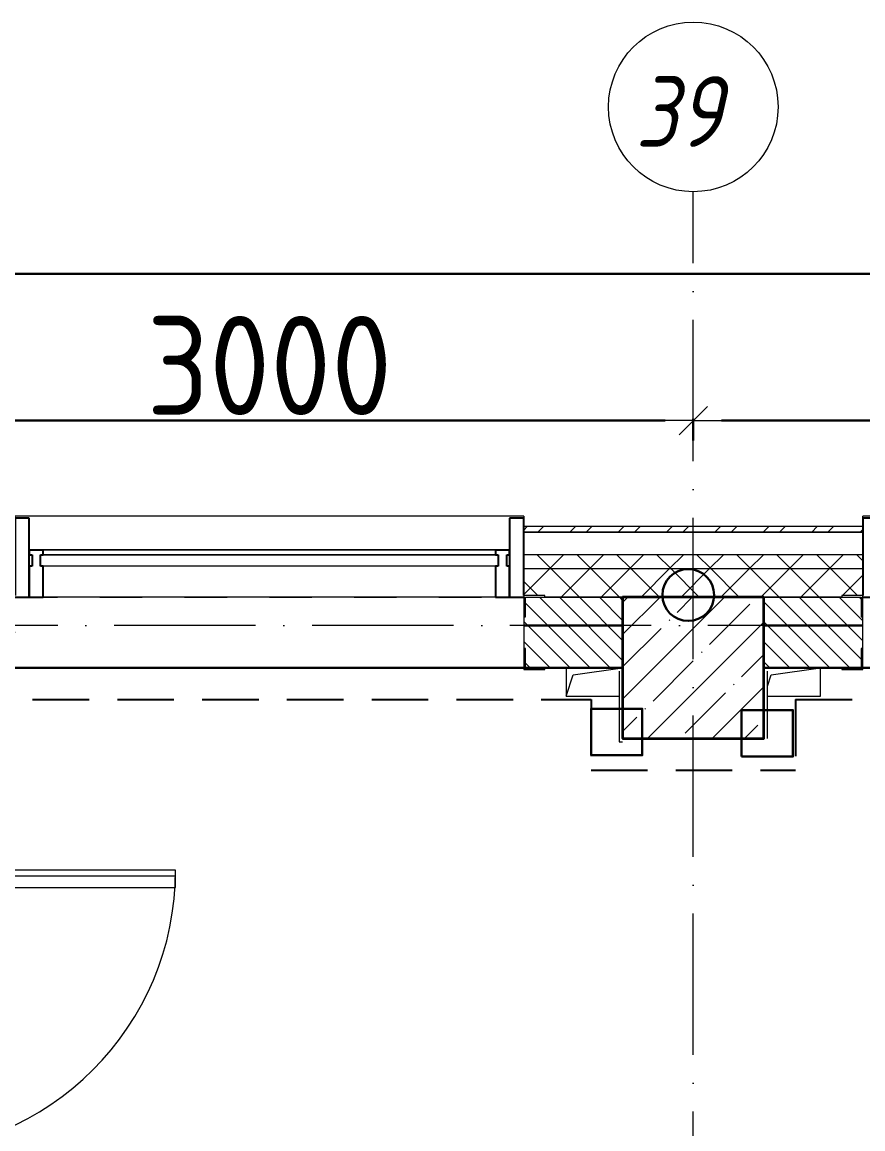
# Model space of a CAD drawing. Header units: millimetres. Extents: x -213536 to 1564669, y -45299 to 942238.
# Drawn here: x 484267 to 487242, y 434655 to 438570 of the extents above; entities that cross this region are included whole.
import ezdxf

# ---------------------------------------------------------------- set-up
doc = ezdxf.new("R2010")
doc.units = ezdxf.units.MM
for name, pattern in [('50_200_ШТРИХ_1Т_ш5_п1_п1_', [700, 500, -100, 0, -100]), ('Штрих короткий', [300, 150, -150]), ('Штриховая _2 мм - 1 мм_', [300, 200, -100])]:
    doc.linetypes.add(name, pattern=pattern)
for name, color, linetype, lineweight in [('0-1', 7, 'Continuous', 5), ('0-2', 7, 'Continuous', 9), ('2.1) ПГП окна 2.8 м', 5, 'Continuous', 30), ('3) ЖБ 4м', 3, 'Continuous', 30), ('3.1) ЖБ окна 1.2 м', 102, 'Continuous', 30), ('4) Метл уголки', 6, 'Continuous', 30), ('5) Швы', 2, 'Continuous', 30), ('Двери', 7, 'Continuous', 9), ('Импосты витража', 7, 'Continuous', 9), ('Импосты витража-1', 7, 'Continuous', 25), ('Несущие колонны', 7, 'Continuous', 9), ('Несущие колонны-1', 7, 'Continuous', 35), ('Обобщенные модели', 7, 'Continuous', 9), ('Общие ребра', 7, 'Continuous', 9), ('Окна', 7, 'Continuous', 9), ('Оси', 7, 'Continuous', 9), ('Оси-1', 7, 'Continuous', 20), ('Оси-2', 7, '50_200_ШТРИХ_1Т_ш5_п1_п1_', 9), ('Остекление-1', 7, 'Continuous', 9), ('Перемычка-1', 7, 'Штрих короткий', 9), ('Размеры', 7, 'Continuous', 15), ('Стены', 7, 'Continuous', 9), ('Стены-1', 7, 'Continuous', 13), ('Штриховка разреза-1', 7, 'Continuous', 9), ('Элементы узлов', 7, 'Continuous', 9)]:
    doc.layers.add(name, color=color, linetype=linetype, lineweight=lineweight)
doc.layers.add('СТ-1_1', color=7, linetype='Штриховая _2 мм - 1 мм_', lineweight=90, true_color=0x888888)
doc.layers.get('0-2').off()
doc.styles.add('ISOCPEUR_I_1', font='isocpeui.ttf', dxfattribs={"width": 0.85, "height": 2.5})
doc.styles.add('СПДС', font='isocpeur.ttf', dxfattribs={"width": 0.9})
doc.dimstyles.new('Размера А3', dxfattribs={"dimtxt": 200, "dimasz": 100, "dimexe": 70, "dimexo": 100, "dimgap": 20, "dimtad": 1, "dimdec": 0, "dimrnd": 10, "dimzin": 0, "dimdsep": 46, "dimtxsty": 'СПДС', "dimblk": 'ARROWHEAD_6', "dimcen": 1, "dimclrd": 256, "dimclre": 256, "dimclrt": 256, "dimazin": 0, "dimtfac": 1, "dimtdec": 0, "dimtmove": 2, "dimatfit": 3, "dimfxl": 1, "dimtolj": 1, "dimtzin": 0, "dimarcsym": 0})
pattern_1 = [(45, (0, 0), (-70.71068, 70.71068), []), (135, (0, 0), (-70.71068, -70.71068), [])]
pattern_2 = [(135, (0, 0), (-35.35534, -35.35534), [])]

# ---------------------------------------------------------------- blocks, each defined once
blk = doc.blocks.new('Ось сетки - Круг_Ø6_00__ISO-2_5_0_9K_-16731441-АИ2_03_План отделки стен 3-го этажа _Часть 2_')
at = {"layer": 'Оси-1'}
blk.add_circle((0, 0), 3, dxfattribs=at)
blk = doc.blocks.new('ARROWHEAD_6')
at = {"color": 0, "linetype": 'Continuous'}
for p, q in [((-0.5, -0.5), (0.5, 0.5)), ((0, 0), (-1, 0))]:
    blk.add_line(p, q, dxfattribs=at)
blk = doc.blocks.new('*D4751')
at = {"layer": 'Defpoints', "color": 0, "transparency": 16777216}
for p in [(483642.1, 437266.4), (486642.1, 437266.4), (486642.1, 437160.4)]:
    blk.add_point(p, dxfattribs=at)
at = {"layer": 'Размеры', "lineweight": -2, "transparency": 16777216}
for p, q in [((483642.1, 437166.4), (483642.1, 437090.4)), ((483742.1, 437160.4), (486542.1, 437160.4)), ((486642.1, 437166.4), (486642.1, 437090.4))]:
    blk.add_line(p, q, dxfattribs=at)
at = {"layer": 'Размеры', "lineweight": -2, "transparency": 16777216, "xscale": 100, "yscale": 100, "zscale": 100, "rotation": 180}
blk.add_blockref('ARROWHEAD_6', (483642.1, 437160.4), dxfattribs=at)
at = {"layer": 'Размеры', "lineweight": -2, "transparency": 16777216, "xscale": 100, "yscale": 100, "zscale": 100}
blk.add_blockref('ARROWHEAD_6', (486642.1, 437160.4), dxfattribs=at)
at = {"layer": 'Размеры', "transparency": 16777216, "insert": (485142.1, 437355.4), "char_height": 350, "width": 2.488, "attachment_point": 5, "style": 'СПДС'}
blk.add_mtext('\\A1;3000', dxfattribs=at)
blk = doc.blocks.new('*D4752')
at = {"layer": 'Defpoints', "color": 0, "transparency": 16777216}
for p in [(486642.1, 437266.4), (492642.1, 437266.4), (492642.1, 437160.4)]:
    blk.add_point(p, dxfattribs=at)
at = {"layer": 'Размеры', "lineweight": -2, "transparency": 16777216}
for p, q in [((486642.1, 437166.4), (486642.1, 437090.4)), ((486742.1, 437160.4), (492542.1, 437160.4)), ((492642.1, 437166.4), (492642.1, 437090.4))]:
    blk.add_line(p, q, dxfattribs=at)
at = {"layer": 'Размеры', "lineweight": -2, "transparency": 16777216, "xscale": 100, "yscale": 100, "zscale": 100, "rotation": 180}
blk.add_blockref('ARROWHEAD_6', (486642.1, 437160.4), dxfattribs=at)
at = {"layer": 'Размеры', "lineweight": -2, "transparency": 16777216, "xscale": 100, "yscale": 100, "zscale": 100}
blk.add_blockref('ARROWHEAD_6', (492642.1, 437160.4), dxfattribs=at)
at = {"layer": 'Размеры', "transparency": 16777216, "insert": (489642.1, 437355.4), "char_height": 350, "width": 2.488, "attachment_point": 5, "style": 'СПДС'}
blk.add_mtext('\\A1;6000', dxfattribs=at)
blk = doc.blocks.new('*D4757')
at = {"layer": 'Defpoints', "color": 0, "transparency": 16777216}
for p in [(459092.1, 437785.9), (505192.1, 437679.8), (505192.1, 436700.1)]:
    blk.add_point(p, dxfattribs=at)
at = {"layer": 'Размеры', "lineweight": -2, "transparency": 16777216}
for p, q in [((505192.1, 436800.1), (505192.1, 437749.8)), ((459092.1, 437685.9), (459092.1, 437609.8)), ((459192.1, 437679.8), (505092.1, 437679.8))]:
    blk.add_line(p, q, dxfattribs=at)
at = {"layer": 'Размеры', "lineweight": -2, "transparency": 16777216, "xscale": 100, "yscale": 100, "zscale": 100, "rotation": 180}
blk.add_blockref('ARROWHEAD_6', (459092.1, 437679.8), dxfattribs=at)
at = {"layer": 'Размеры', "lineweight": -2, "transparency": 16777216, "xscale": 100, "yscale": 100, "zscale": 100}
blk.add_blockref('ARROWHEAD_6', (505192.1, 437679.8), dxfattribs=at)
at = {"layer": 'Размеры', "transparency": 16777216, "insert": (482142.1, 437874.8), "char_height": 350, "width": 2.997, "attachment_point": 5, "style": 'СПДС'}
blk.add_mtext('\\A1;46100', dxfattribs=at)
blk = doc.blocks.new('BSC_Колонна _Прямоугольная - 500х500-V137-АИ2_03_План отделки стен 3-го этажа _Часть 2_')
at = {"layer": 'Несущие колонны'}
h = blk.add_hatch(dxfattribs=at)
h.set_pattern_fill('FP_127', color=256, style=0, pattern_type=2)
h.set_pattern_definition([(45, (-55950, -11050), (-114.04925, 114.04925), []), (45, (-55835.95, -11050), (-114.04925, 114.04925), [201.613, -40.323, 3.353, -36.97])])
h.paths.add_polyline_path([(-250, -250), (250, -250), (250, 250), (-250, 250)], flags=0)
at = {"layer": 'Несущие колонны-1'}
for p, q in [((250, 250), (-250, 250)), ((-250, 250), (-250, -250)), ((250, -250), (250, 250)), ((-250, -250), (250, -250))]:
    blk.add_line(p, q, dxfattribs=at)
blk = doc.blocks.new('Проем_Дверь_Прямоугольный - 1800х2700h_оконные проемы-25805030-АИ2_03_План отделки стен 3-го этажа _Часть 2_')
at = {"layer": 'Перемычка-1'}
for p, q in [((900, 125), (-900, 125)), ((900, -125), (-900, -125))]:
    blk.add_line(p, q, dxfattribs=at)
blk = doc.blocks.new('PNS_Панель прямоугольная1 - Нр_Стекло - 40мм-25293744-АИ2_03_План отделки стен 3-го этажа _Часть 2_')
at = {"layer": 'Остекление-1'}
for p, q in [((-800, 40), (800, 40)), ((-810, 0), (810, 0)), ((800, 0), (-800, 0))]:
    blk.add_line(p, q, dxfattribs=at)
blk = doc.blocks.new('Прямоугольный импост - Импост структурный с накладкой - 150мм-25651488-АИ2_03_План отделки стен 3-го этажа _Часть 2_')
at = {"layer": 'Импосты витража'}
for p, q in [((41650, -100), (43250, -100)), ((41650, -267), (43250, -267))]:
    blk.add_line(p, q, dxfattribs=at)
blk = doc.blocks.new('Прямоугольный импост - Импост структурный с накладкой - 150мм-25651501-АИ2_03_План отделки стен 3-го этажа _Часть 2_')
at = {"layer": 'Импосты витража-1'}
for p, q in [((-25, 0), (-25, 17)), ((-25, 17), (25, 17)), ((-15, 0), (-25, 0)), ((-15, -40), (-15, 0)), ((25, 0), (15, 0)), ((15, 0), (15, -40)), ((25, 17), (25, 0)), ((-25, -150), (-25, -40)), ((-25, -40), (-15, -40)), ((15, -40), (25, -40)), ((25, -40), (25, -150)), ((25, -150), (-25, -150))]:
    blk.add_line(p, q, dxfattribs=at)
blk = doc.blocks.new('Прямоугольный импост - Откос НВФ_50х280 мм-25995271-АИ2_03_План отделки стен 3-го этажа _Часть 2_')
at = {"layer": 'Импосты витража-1'}
for p, q in [((-50, 130), (0, 130)), ((-50, -150), (-50, 130)), ((0, 130), (0, -144)), ((0, -150), (-50, -150))]:
    blk.add_line(p, q, dxfattribs=at)
blk = doc.blocks.new('Прямоугольный импост - Откос НВФ_50х280 мм-25995273-АИ2_03_План отделки стен 3-го этажа _Часть 2_')
at = {"layer": 'Импосты витража-1'}
for p, q in [((0, 130), (-50, 130)), ((-50, 130), (-50, -150)), ((0, -144), (0, 130)), ((-50, -150), (0, -150))]:
    blk.add_line(p, q, dxfattribs=at)
blk = doc.blocks.new('Прямоугольный импост - Откос НВФ_50х280 мм-V169-АИ2_03_План отделки стен 3-го этажа _Часть 2_')
at = {"layer": 'Импосты витража-1'}
for p, q in [((-50, 130), (0, 130)), ((-50, -150), (-50, 130)), ((0, 130), (0, -144)), ((0, -150), (-50, -150))]:
    blk.add_line(p, q, dxfattribs=at)
blk = doc.blocks.new('Дверь_Витражная_СКБ_2Ст2 - ДВВ_ДАО_СОШ_Коридор_отсек-35586415-АИ2_03_План отделки стен 3-го этажа _Часть 2_')
at = {"layer": 'Двери'}
for p, q in [((-985, -1005), (-985, -35)), ((985, -1035), (985, -35))]:
    blk.add_line(p, q, dxfattribs=at)
for centre, radius, start, end in [((-985, -35), 970, 270, 0), ((985, -35), 1000, 180, 270)]:
    blk.add_arc(centre, radius, start, end, dxfattribs=at)
at = {"layer": 'Элементы узлов'}
for p, q in [((-1035, 35), (-985, 35)), ((-985, 35), (-1035, 35)), ((-985, 35), (-985, -35)), ((-985, -35), (-985, 35)), ((1035, 35), (985, 35)), ((985, 35), (985, -35)), ((1035, 35), (985, 35)), ((985, 35), (985, -35)), ((-1035, -35), (-1035, -17)), ((-1035, -17), (-1035, -35)), ((-985, -35), (-1035, -35)), ((-1035, -35), (-985, -35)), ((-945, -35), (-985, -35)), ((-985, -35), (-985, -1005)), ((-945, -1005), (-945, -35)), ((923, -35), (923, -1035)), ((963, -35), (923, -35)), ((963, -1035), (963, -35)), ((985, -35), (1035, -35)), ((985, -35), (1035, -35)), ((1035, -35), (1035, -17)), ((1035, -35), (1035, -17)), ((-985, -1005), (-945, -1005)), ((923, -1035), (963, -1035))]:
    blk.add_line(p, q, dxfattribs=at)
blk = doc.blocks.new('Фахверк_СКБ_Уголок - 250_2700-27497298-АИ2_03_План отделки стен 3-го этажа _Часть 2_')
at = {"layer": 'Обобщенные модели'}
for p, q in [((200, 181), (125, 181)), ((125, 181), (125, 106)), ((131, 106), (131, 175)), ((131, 175), (200, 175)), ((200, 175), (200, 181)), ((125, 106), (131, 106)), ((131, -6), (125, -6)), ((125, -6), (125, -81)), ((131, -75), (131, -6)), ((200, -75), (131, -75)), ((200, -81), (200, -75)), ((125, -81), (200, -81))]:
    blk.add_line(p, q, dxfattribs=at)
blk = doc.blocks.new('AR_Отверстие прямоугольное _в плите_ - AR_Отверстие прямоугольное _в плите_-V227-АИ2_03_План отделки стен 3-го этажа _Часть 2_')
at = {"layer": 'Обобщенные модели'}
for p, q in [((-100, 50), (-100, -50)), ((-75, 25), (100, 50)), ((-100, -50), (-75, 25)), ((-100, -50), (88, -50))]:
    blk.add_line(p, q, dxfattribs=at)
blk = doc.blocks.new('AR_Отверстие прямоугольное _в плите_ - AR_Отверстие прямоугольное _в плите_-V229-АИ2_03_План отделки стен 3-го этажа _Часть 2_')
at = {"layer": 'Обобщенные модели'}
for p, q in [((-75, 25), (100, 50)), ((100, -50), (100, 50)), ((-88, -14), (-75, 25)), ((-88, -50), (100, -50))]:
    blk.add_line(p, q, dxfattribs=at)
blk = doc.blocks.new('Отлив_СКБ - Отлив витража_120_НВФ-31885687-АИ2_03_План отделки стен 3-го этажа _Часть 2_')
at = {"layer": 'Окна'}
for p, q in [((1750, -2), (50, -2)), ((0, -120), (0, -113)), ((1800, -113), (1800, -120)), ((0, -120), (1800, -120))]:
    blk.add_line(p, q, dxfattribs=at)
blk = doc.blocks.new('0125-Р-ОО-Ш2-АР-о_23_10_2024_rvt-1-АИ2_03_План отделки стен 3-го этажа _Часть 2_')
at = {"layer": 'Штриховка разреза-1'}
h = blk.add_hatch(dxfattribs=at)
h.set_pattern_fill('FP_80', color=256, style=0, pattern_type=2)
h.set_pattern_definition([(45, (0, 0), (-85.53659, 85.53659), []), (45, (57.02, 0), (-85.53659, 85.53659), [])])
h.paths.add_polyline_path([(74215, 11530), (74215, 11550), (70350, 11550), (70350, 11530), (72365.1, 11530)], flags=0)
h.paths.add_polyline_path([(62113.2, 11530), (62550, 11530), (62550, 11550), (61350, 11550), (61350, 11530)], flags=0)
h.paths.add_polyline_path([(59550, 11530), (59550, 11550), (58350, 11550), (58350, 11530), (59317.3, 11530)], flags=0)
h.paths.add_polyline_path([(55350, 11530), (56550, 11530), (56550, 11550), (55350, 11550)], flags=0)
h.paths.add_polyline_path([(52793.3, 11530), (53550, 11530), (53550, 11550), (52350, 11550), (52350, 11530)], flags=0)
h.paths.add_polyline_path([(50550, 11530), (50550, 11550), (49350, 11550), (49350, 11530), (49997.3, 11530)], flags=0)
h.paths.add_polyline_path([(47201.4, 11530), (47550, 11530), (47550, 11550), (46350, 11550), (46350, 11530)], flags=0)
h.paths.add_polyline_path([(43350, 11530), (44550, 11530), (44550, 11550), (43350, 11550)], flags=0)
h.paths.add_polyline_path([(40685, 11530), (41550, 11530), (41550, 11550), (40685, 11550)], flags=0)
h = blk.add_hatch(dxfattribs=at)
h.set_pattern_fill('FP_81', color=256, style=0, pattern_type=2)
h.set_pattern_definition(pattern_1)
h.paths.add_polyline_path([(76700, 11400), (76700, 11450), (70350, 11450), (70350, 11400), (76093.1, 11400)], flags=0)
h.paths.add_polyline_path([(62113.2, 11400), (62550, 11400), (62550, 11450), (61350, 11450), (61350, 11400)], flags=0)
h.paths.add_polyline_path([(59317.3, 11400), (59550, 11400), (59550, 11450), (58350, 11450), (58350, 11400), (58385.3, 11400)], flags=0)
h.paths.add_polyline_path([(55350, 11400), (56550, 11400), (56550, 11450), (55350, 11450)], flags=0)
h.paths.add_polyline_path([(53259.3, 11400), (53550, 11400), (53550, 11450), (52350, 11450), (52350, 11400), (52793.3, 11400)], flags=0)
h.paths.add_polyline_path([(50550, 11400), (50550, 11450), (49350, 11450), (49350, 11400), (49997.3, 11400)], flags=0)
h.paths.add_polyline_path([(44550, 11400), (44550, 11450), (43350, 11450), (43350, 11400), (44405.4, 11400)], flags=0)
h.paths.add_polyline_path([(46350, 11400), (47550, 11400), (47550, 11450), (46350, 11450)], flags=0)
h.paths.add_polyline_path([(40677.4, 11400), (41550, 11400), (41550, 11450), (40150, 11450), (40150, 11400)], flags=0)
h.paths.add_polyline_path([(37881.4, 11400), (38350, 11400), (38350, 11450), (37150, 11450), (37150, 11400)], flags=0)
h.paths.add_polyline_path([(35350, 11400), (35350, 11450), (34150, 11450), (34150, 11400), (35085.5, 11400)], flags=0)
h.paths.add_polyline_path([(32289.5, 11400), (32350, 11400), (32350, 11450), (31150, 11450), (31150, 11400), (31357.5, 11400)], flags=0)
h.paths.add_polyline_path([(29350, 11400), (29350, 11450), (26180, 11450), (26180, 11400), (28561.5, 11400)], flags=0)
h = blk.add_hatch(dxfattribs=at)
h.set_pattern_fill('FP_81', color=256, style=0, pattern_type=2)
h.set_pattern_definition(pattern_1)
h.paths.add_polyline_path([(76700, 11300), (76700, 11400), (70350, 11400), (70350, 11306), (70425, 11306), (70425, 11300), (76093.1, 11300)], flags=0)
h.paths.add_polyline_path([(62475, 11300), (62475, 11306), (62550, 11306), (62550, 11400), (61350, 11400), (61350, 11306), (61425, 11306), (61425, 11300), (62200, 11300)], flags=0)
h.paths.add_polyline_path([(59317.3, 11300), (59475, 11300), (59475, 11306), (59550, 11306), (59550, 11400), (58350, 11400), (58350, 11306), (58425, 11306), (58425, 11300)], flags=0)
h.paths.add_polyline_path([(56475, 11300), (56475, 11306), (56550, 11306), (56550, 11400), (55350, 11400), (55350, 11306), (55425, 11306), (55425, 11300), (56200, 11300)], flags=0)
h.paths.add_polyline_path([(52700, 11300), (53475, 11300), (53475, 11306), (53550, 11306), (53550, 11400), (52350, 11400), (52350, 11306), (52425, 11306), (52425, 11300)], flags=0)
h.paths.add_polyline_path([(50475, 11300), (50475, 11306), (50550, 11306), (50550, 11400), (49350, 11400), (49350, 11306), (49425, 11306), (49425, 11300), (49997.3, 11300)], flags=0)
h.paths.add_polyline_path([(47201.4, 11300), (47475, 11300), (47475, 11306), (47550, 11306), (47550, 11400), (46350, 11400), (46350, 11306), (46425, 11306), (46425, 11300), (47200, 11300)], flags=0)
h.paths.add_polyline_path([(43700, 11300), (44475, 11300), (44475, 11306), (44550, 11306), (44550, 11400), (43350, 11400), (43350, 11306), (43425, 11306), (43425, 11300), (43473.4, 11300)], flags=0)
h.paths.add_polyline_path([(40677.4, 11300), (41475, 11300), (41475, 11306), (41550, 11306), (41550, 11400), (40150, 11400), (40150, 11300), (40650, 11300)], flags=0)
h.paths.add_polyline_path([(38275, 11300), (38275, 11306), (38350, 11306), (38350, 11400), (37150, 11400), (37150, 11300), (37881.4, 11300)], flags=0)
h.paths.add_polyline_path([(35275, 11300), (35275, 11306), (35350, 11306), (35350, 11400), (34150, 11400), (34150, 11306), (34225, 11306), (34225, 11300), (35085.5, 11300)], flags=0)
h.paths.add_polyline_path([(31357.5, 11300), (32275, 11300), (32275, 11306), (32350, 11306), (32350, 11400), (31150, 11400), (31150, 11300)], flags=0)
h.paths.add_polyline_path([(28650, 11300), (29275, 11300), (29275, 11306), (29350, 11306), (29350, 11400), (26180, 11400), (26180, 11300), (28561.5, 11300)], flags=0)
h = blk.add_hatch(dxfattribs=at)
h.set_pattern_fill('FP_1', color=256, style=0, pattern_type=2)
h.set_pattern_definition(pattern_2)
h.paths.add_polyline_path([(55425, 11050), (55700, 11050), (55700, 11300), (55356, 11300), (55356, 11231), (55350, 11231), (55350, 11119), (55356, 11119), (55356, 11050)], flags=0)
h.paths.add_polyline_path([(53259.3, 11050), (53544, 11050), (53544, 11119), (53550, 11119), (53550, 11231), (53544, 11231), (53544, 11300), (53200, 11300), (53200, 11050)], flags=0)
h = blk.add_hatch(dxfattribs=at)
h.set_pattern_fill('FP_1', color=256, style=0, pattern_type=2)
h.set_pattern_definition(pattern_2)
h.paths.add_polyline_path([(61425, 11050), (61700, 11050), (61700, 11300), (61356, 11300), (61356, 11231), (61350, 11231), (61350, 11119), (61356, 11119), (61356, 11050)], flags=0)
h.paths.add_polyline_path([(58385.3, 11050), (59544, 11050), (59544, 11119), (59550, 11119), (59550, 11231), (59544, 11231), (59544, 11300), (58356, 11300), (58356, 11231), (58350, 11231), (58350, 11119), (58356, 11119), (58356, 11050)], flags=0)
h.paths.add_polyline_path([(56544, 11050), (56544, 11119), (56550, 11119), (56550, 11231), (56544, 11231), (56544, 11300), (56200, 11300), (56200, 11050), (56521.3, 11050)], flags=0)
at = {"layer": 'Общие ребра'}
for p, q in [((56550, 11450), (55350, 11450)), ((56550, 11400), (55350, 11400)), ((56200, 11300), (56475, 11300)), ((56475, 11300), (56200, 11300))]:
    blk.add_line(p, q, dxfattribs=at)
at = {"layer": 'Стены'}
for p, q in [((55350, 11050), (53550, 11050)), ((58350, 11050), (56550, 11050))]:
    blk.add_line(p, q, dxfattribs=at)
at = {"layer": 'Стены-1'}
for p, q in [((56550, 11550), (55350, 11550)), ((55350, 11550), (55350, 11530)), ((56550, 11530), (55350, 11530)), ((55350, 11530), (55350, 11306)), ((55350, 11530), (56550, 11530)), ((56550, 11530), (56550, 11550)), ((56550, 11306), (56550, 11530)), ((55425, 11300), (55700, 11300)), ((55700, 11300), (55425, 11300)), ((55350, 11231), (55350, 11119)), ((56550, 11119), (56550, 11231)), ((55425, 11050), (55700, 11050)), ((56200, 11050), (56475, 11050))]:
    blk.add_line(p, q, dxfattribs=at)
at = {"layer": '0-2'}
for name, p, rotation in [('Отлив_СКБ - Отлив витража_120_НВФ-31885687-АИ2_03_План отделки стен 3-го этажа _Часть 2_', (55350, 11467), 180), ('Отлив_СКБ - Отлив витража_120_НВФ-31885687-АИ2_03_План отделки стен 3-го этажа _Часть 2_', (58350, 11467), 180), ('PNS_Панель прямоугольная1 - Нр_Стекло - 40мм-25293744-АИ2_03_План отделки стен 3-го этажа _Часть 2_', (54450, 11450), 180), ('Прямоугольный импост - Импост структурный с накладкой - 150мм-25651488-АИ2_03_План отделки стен 3-го этажа _Часть 2_', (96900, 11200), 180), ('Проем_Дверь_Прямоугольный - 1800х2700h_оконные проемы-25805030-АИ2_03_План отделки стен 3-го этажа _Часть 2_', (54450, 11175), 180), ('Фахверк_СКБ_Уголок - 250_2700-27497298-АИ2_03_План отделки стен 3-го этажа _Часть 2_', (56675, 11225), 180), ('Проем_Дверь_Прямоугольный - 1800х2700h_оконные проемы-25805030-АИ2_03_План отделки стен 3-го этажа _Часть 2_', (57450, 11175), 180), ('Дверь_Витражная_СКБ_2Ст2 - ДВВ_ДАО_СОШ_Коридор_отсек-35586415-АИ2_03_План отделки стен 3-го этажа _Часть 2_', (53083, 9350), 89.99999999999918)]:
    blk.add_blockref(name, p, dxfattribs=dict(at, rotation=rotation))
at = {"layer": '0-2', "extrusion": (0, 0, -1)}
for name, p in [('Прямоугольный импост - Откос НВФ_50х280 мм-25995271-АИ2_03_План отделки стен 3-го этажа _Часть 2_', (-53550, 11450)), ('Прямоугольный импост - Откос НВФ_50х280 мм-V169-АИ2_03_План отделки стен 3-го этажа _Часть 2_', (-56550, 11450)), ('Прямоугольный импост - Импост структурный с накладкой - 150мм-25651501-АИ2_03_План отделки стен 3-го этажа _Часть 2_', (-53625, 11450)), ('Прямоугольный импост - Импост структурный с накладкой - 150мм-25651501-АИ2_03_План отделки стен 3-го этажа _Часть 2_', (-55275, 11450))]:
    blk.add_blockref(name, p, dxfattribs=at)
at = {"layer": '0-2'}
for name, p in [('Прямоугольный импост - Откос НВФ_50х280 мм-25995273-АИ2_03_План отделки стен 3-го этажа _Часть 2_', (55350, 11450)), ('Фахверк_СКБ_Уголок - 250_2700-27497298-АИ2_03_План отделки стен 3-го этажа _Часть 2_', (55225, 11125)), ('BSC_Колонна _Прямоугольная - 500х500-V137-АИ2_03_План отделки стен 3-го этажа _Часть 2_', (55950, 11050)), ('AR_Отверстие прямоугольное _в плите_ - AR_Отверстие прямоугольное _в плите_-V227-АИ2_03_План отделки стен 3-го этажа _Часть 2_', (55600, 11000)), ('AR_Отверстие прямоугольное _в плите_ - AR_Отверстие прямоугольное _в плите_-V229-АИ2_03_План отделки стен 3-го этажа _Часть 2_', (56300, 11000))]:
    blk.add_blockref(name, p, dxfattribs=at)
blk = doc.blocks.new('3этНиз')
at = {"layer": 'СТ-1_1', "lineweight": 25}
for p, q in [((484004.1, 436173.4), (486280.1, 436173.4)), ((486280.1, 436173.4), (486280.1, 435923.4)), ((487004.1, 436173.4), (487004.1, 435923.4)), ((487004.1, 436173.4), (492280.1, 436173.4)), ((486280.1, 435923.4), (487004.1, 435923.4))]:
    blk.add_line(p, q, dxfattribs=at)
at = {"layer": 'Стены-1'}
for p, q in [((486380.1, 436273.4), (486380.1, 436023.4)), ((486904.1, 436285.4), (486892.1, 436285.4)), ((486904.1, 436035.4), (486904.1, 436273.4)), ((486380.1, 436023.4), (486392.1, 436023.4))]:
    blk.add_line(p, q, dxfattribs=at)
at = {"layer": '0-1'}
blk.add_blockref('0125-Р-ОО-Ш2-АР-о_23_10_2024_rvt-1-АИ2_03_План отделки стен 3-го этажа _Часть 2_', (430692.1, 425235.4), dxfattribs=at)
blk = doc.blocks.new('Ось 3 этаж')
at = {"layer": 'Оси-2'}
for p, q in [((486642.1, 423014.8), (486642.1, 437970.1)), ((536900.4, 436435.4), (428373.3, 436435.4))]:
    blk.add_line(p, q, dxfattribs=at)
at = {"layer": 'Оси-1', "xscale": 99.99999999999993, "yscale": 99.99999999999993, "zscale": 99.99999999999993}
blk.add_blockref('Ось сетки - Круг_Ø6_00__ISO-2_5_0_9K_-16731441-АИ2_03_План отделки стен 3-го этажа _Часть 2_', (486642.1, 438270.1), dxfattribs=at)
at = {"layer": 'Оси', "insert": (486437.2, 438378.9), "char_height": 250, "width": 404.05, "attachment_point": 1, "style": 'ISOCPEUR_I_1'}
blk.add_mtext('39', dxfattribs=at)
at = {"layer": 'Размеры'}
for base, p1, p2, picture, middle in [((505192.1, 437679.8), (459092.1, 437785.9), (505192.1, 436700.1), '*D4757', (482142.1, 437874.8)), ((486642.1, 437160.4), (483642.1, 437266.4), (486642.1, 437266.4), '*D4751', (485142.1, 437355.4)), ((492642.1, 437160.4), (486642.1, 437266.4), (492642.1, 437266.4), '*D4752', (489642.1, 437355.4))]:
    dim = blk.add_linear_dim(base=base, p1=p1, p2=p2, dimstyle='Размера А3', override={"dimtxt": 350}, dxfattribs=at)
    dim.commit()
    dim.dimension.update_dxf_attribs({"geometry": picture, "text_midpoint": middle})

msp = doc.modelspace()

# ---------------------------------------------------------------- linework, layer by layer
at = {"layer": '2.1) ПГП окна 2.8 м'}
for points in [[(486042.1, 436435.4), (486392.1, 436435.4)], [(486892.1, 436435.4), (487242.1, 436435.4)]]:
    msp.add_lwpolyline(points, dxfattribs=at)
at = {"layer": '3) ЖБ 4м'}
msp.add_lwpolyline([(486392.1, 436285.4), (486392.1, 436035.4), (486892.1, 436035.4), (486892.1, 436285.4)], dxfattribs=at)
at = {"layer": '3.1) ЖБ окна 1.2 м'}
for points in [[(486392.1, 436285.4), (483892.1, 436285.4)], [(492392.1, 436285.4), (486892.1, 436285.4)]]:
    msp.add_lwpolyline(points, dxfattribs=at)
at = {"layer": '4) Метл уголки'}
for points in [[(486280.1, 435976.3), (486461.4, 435976.3), (486461.4, 436141.1), (486280.1, 436141.1)], [(486813.1, 435971.7), (486994.4, 435971.7), (486994.4, 436136.5), (486813.1, 436136.5)]]:
    msp.add_lwpolyline(points, close=True, dxfattribs=at)
at = {"layer": '5) Швы'}
msp.add_circle((486624.2, 436543.3), 91.6, dxfattribs=at)

# ---------------------------------------------------------------- block references
at = {"color": 5, "lineweight": 30}
msp.add_blockref('Ось 3 этаж', (0, 0), dxfattribs=at)
at = {"layer": '3) ЖБ 4м'}
msp.add_blockref('3этНиз', (0, 0), dxfattribs=at)

doc.saveas('drawing.dxf')
